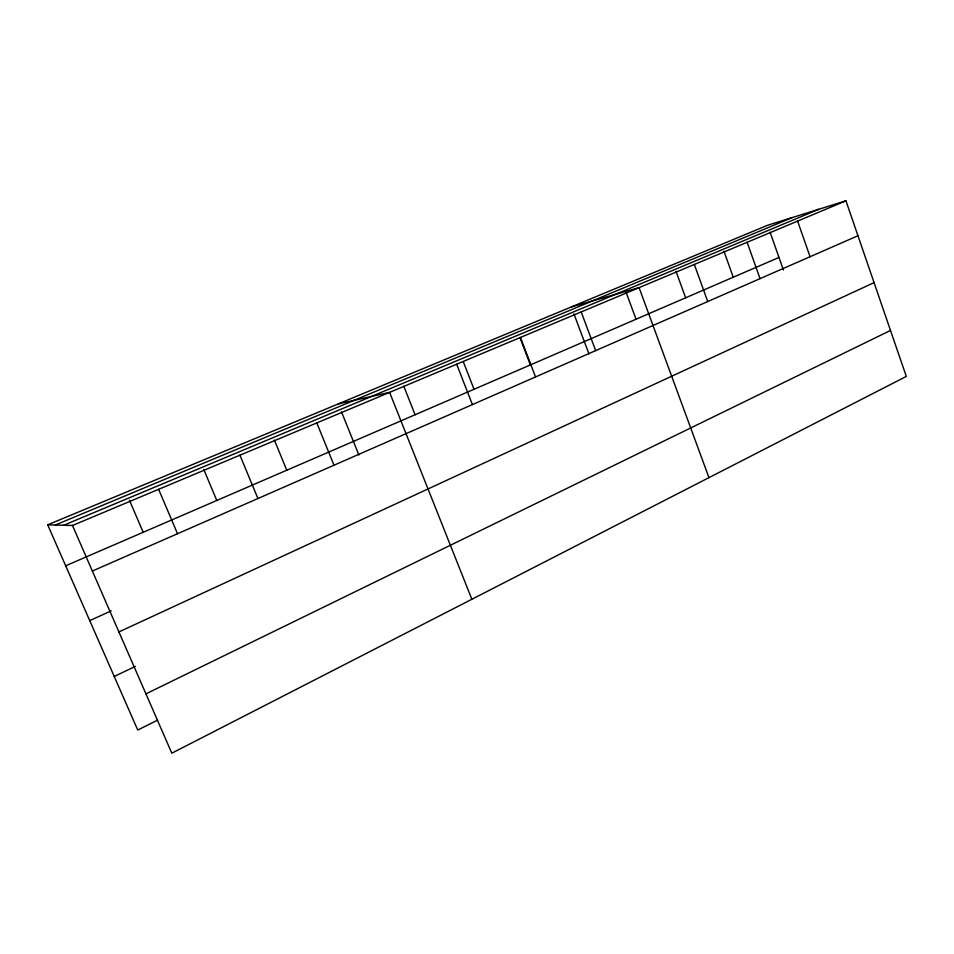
<?xml version="1.0" encoding="UTF-8"?>
<svg xmlns="http://www.w3.org/2000/svg" width="954" height="954" viewBox="0 0 954 954"><rect width="100%" height="100%" fill="white"/><g stroke="black" fill="none" stroke-linecap="round" stroke-linejoin="round"><path stroke-width="1.43" d="M157.66 720.103L137.746 730.037L47.7 524.819L767.636 225.251L845.948 200.805L906.3 376.413L171.815 753.195L72.492 525.487L47.7 524.819M145.938 693.856L890.499 330.442M114.241 676.469L135.396 666.369M118.916 631.93L874.067 282.623M89.736 620.625L111.201 610.882M92.359 571.029L857.956 235.757M65.671 565.794L778.989 257.449M63.715 525.249L818.699 209.308M72.492 525.487L845.948 200.805M55.308 525.022L792.118 217.607M571.327 306.938L639.085 287.643L708.965 477.644M338.288 403.912L389.614 392.368L471.86 599.267M129.446 500.242L143.195 532.284M158.626 489.33L177.527 533.739M203.751 469.404L216.796 500.468M239.931 455.201L257.938 498.525M274.394 440.104L286.784 470.215M316.811 422.932L333.995 465.218M341.52 411.949L358.883 454.986M403.769 386.167L415.085 414.751M463.25 361.566L474.019 389.28M456.68 364.213L472.409 404.603M520.455 337.442L535.54 376.949M520.002 337.74L530.376 364.917M573.926 313.866L588.952 353.886M581.189 311.946L595.678 350.619M626.003 292.031L636.044 319.232M676.04 271.377L685.64 297.791M694.333 264.449L707.737 301.547M723.967 251.272L733.244 277.22M747.125 242.292L760.04 278.64M770.105 232.251L783.413 269.982M797.616 221.101L810.065 256.733"/></g></svg>
